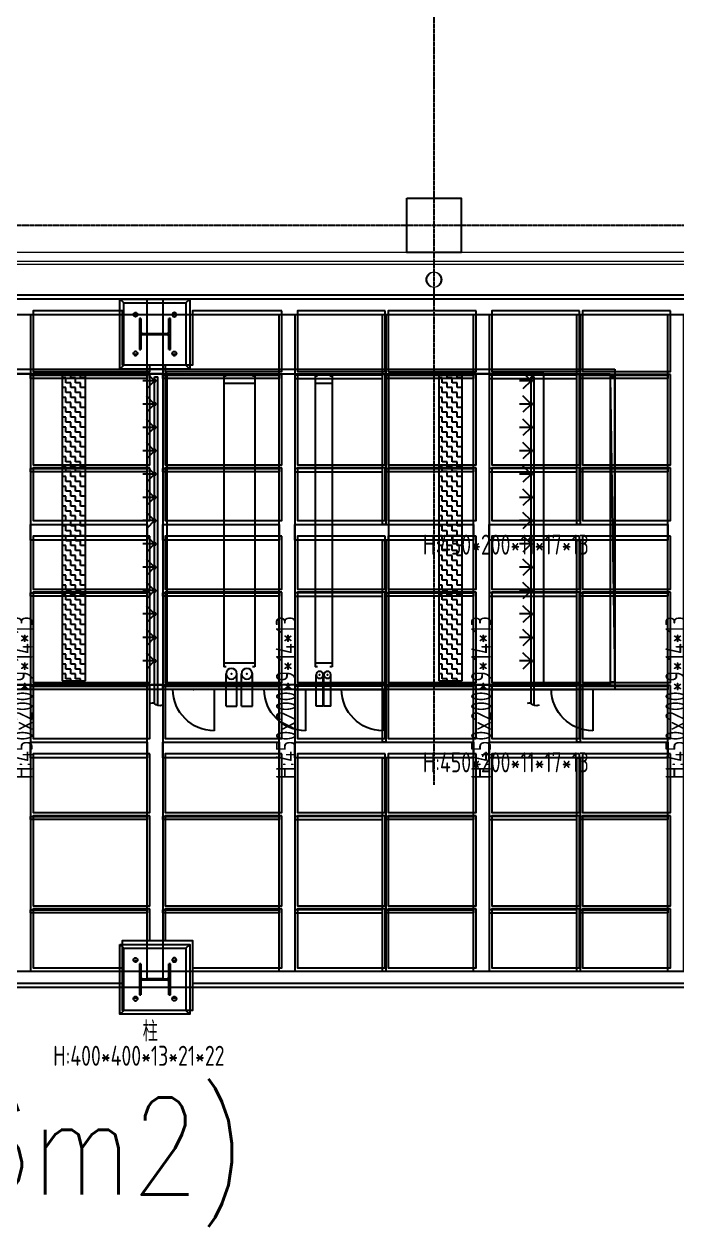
# Model space of a CAD drawing. Extents: x -3450 to 27857, y -1288 to 11880.
# Drawn here: x 9673 to 10513, y -1288 to 259 of the extents above; entities that cross this region are included whole.
import ezdxf
from ezdxf.enums import TextEntityAlignment as Align

# ---------------------------------------------------------------- set-up
doc = ezdxf.new("R2010")
doc.units = 0
doc.linetypes.add('188K-SM-03-F20-MECH-鋼構-Y2257103$0$188K-SM-03-F10-MECH-鋼構-Y2257103$0$CENTER', pattern=[2, 1.25, -0.25, 0.25, -0.25])
doc.linetypes.add('X-S-FAB-L20$0$COL-CEN-LIN', pattern=[3.25, 2.5, -0.25, 0.25, -0.25])
for name, color, linetype in [('188K-SM-03-F20-MECH-EQ-Y2257103$0$ARW', 151, 'Continuous'), ('188K-SM-03-F20-MECH-鋼構-Y2257103$0$01-電力-CSA', 1, 'Continuous'), ('188K-SM-03-F20-MECH-鋼構-Y2257103$0$188K-SM-03-F10-MECH-鋼構-Y2257103$0$0-Block Center-Line', 1, '188K-SM-03-F20-MECH-鋼構-Y2257103$0$188K-SM-03-F10-MECH-鋼構-Y2257103$0$CENTER'), ('188K-SM-03-F20-MECH-鋼構-Y2257103$0$188K-SM-03-F10-MECH-鋼構-Y2257103$0$0-CF-AAS-鋼構', 241, 'Continuous'), ('X-S-FAB-L20$0$1_l20平面圖_1_A-OBJE-MEP', 8, 'Continuous'), ('X-S-FAB-L20$0$1_l20平面圖_1_A-WALL-EX', 8, 'Continuous'), ('X-S-FAB-L20$0$BLOCK', 8, 'Continuous'), ('X-S-FAB-L20$0$CCL', 8, 'X-S-FAB-L20$0$COL-CEN-LIN'), ('X-S-FAB-L20$0$COL-S', 8, 'Continuous'), ('X-S-FAB-L20$0$Steel Frame-188K', 8, 'Continuous')]:
    doc.layers.add(name, color=color, linetype=linetype)
doc.styles.add('188K-SM-03-F20-MECH-鋼構-Y2257103$0$00-AEX$0$HKEC', font='romans.shx', dxfattribs={"bigfont": 'china.shx'})
doc.styles.add('188K-SM-03-F20-MECH-鋼構-Y2257103$0$188K-SM-03-F10-MECH-鋼構-Y2257103$0$X-F2-L05-E-PPB-EQ-50K$0$AA-TXT', font='isocp.shx', dxfattribs={"width": 0.8, "bigfont": 'china.shx'})

# ---------------------------------------------------------------- blocks, each defined once
blk = doc.blocks.new('X-S-FAB-L20$0$FAB2-L05')
at = {"layer": 'X-S-FAB-L20$0$CCL'}
for p, q in [((-15960, 11005), (-15960, 0)), ((-26880, 720), (1210, 720))]:
    blk.add_line(p, q, dxfattribs=at)
at = {"layer": 'X-S-FAB-L20$0$COL-S'}
blk.add_lwpolyline([(-15995, 755), (-15925, 755), (-15925, 685), (-15995, 685)], close=True, dxfattribs=at)
blk = doc.blocks.new('X-S-FAB-L20$0$A$C75d98542')
at = {"layer": 'X-S-FAB-L20$0$Steel Frame-188K'}
for points in [[(10800, -116.2), (10175, -116.2), (10175, -200), (10041.2, -200), (10041.2, 90), (5067, 90), (5067, -197.2), (4254.4, -197.2), (4254.4, 90), (-55, 90), (-55, -740)], [(6450, -795), (7200, -795)], [(7290, -795), (8040, -795)]]:
    blk.add_lwpolyline(points, dxfattribs=at)
for points in [[(7200, 70), (7085, 70), (7085, -8), (7235, -8), (7235, 0), (7200, 0)], [(7405, 70), (7290, 70), (7290, 0), (7255, 0), (7255, -8), (7405, -8)], [(7538, 70), (7425, 70), (7425, -8), (7538, -8)], [(7655, 70), (7542, 70), (7542, -8), (7655, -8)], [(7788, 70), (7675, 70), (7675, -8), (7788, -8)], [(7905, 70), (7792, 70), (7792, -8), (7905, -8)], [(7235, -12), (7085, -12), (7085, -128), (7235, -128)], [(7405, -12), (7255, -12), (7255, -128), (7405, -128)], [(7538, -12), (7425, -12), (7425, -128), (7538, -128)], [(7655, -12), (7542, -12), (7542, -128), (7655, -128)], [(7788, -12), (7675, -12), (7675, -128), (7788, -128)], [(7905, -12), (7792, -12), (7792, -128), (7905, -128)], [(7235, -132), (7085, -132), (7085, -200), (7235, -200)], [(7405, -132), (7255, -132), (7255, -200), (7405, -200)], [(7538, -132), (7425, -132), (7425, -200), (7538, -200)], [(7655, -132), (7542, -132), (7542, -200), (7655, -200)], [(7788, -132), (7675, -132), (7675, -200), (7788, -200)], [(7905, -132), (7792, -132), (7792, -200), (7905, -200)], [(7235, -220), (7085, -220), (7085, -288), (7235, -288)], [(7405, -220), (7255, -220), (7255, -288), (7405, -288)], [(7538, -220), (7425, -220), (7425, -288), (7538, -288)], [(7655, -220), (7542, -220), (7542, -288), (7655, -288)], [(7788, -220), (7675, -220), (7675, -288), (7788, -288)], [(7905, -220), (7792, -220), (7792, -288), (7905, -288)], [(7235, -292), (7085, -292), (7085, -408), (7235, -408)], [(7405, -292), (7255, -292), (7255, -408), (7405, -408)], [(7538, -292), (7425, -292), (7425, -408), (7538, -408)], [(7655, -292), (7542, -292), (7542, -408), (7655, -408)], [(7788, -292), (7675, -292), (7675, -408), (7788, -408)], [(7905, -292), (7792, -292), (7792, -408), (7905, -408)], [(7235, -412), (7085, -412), (7085, -480), (7235, -480)], [(7405, -412), (7255, -412), (7255, -480), (7405, -480)], [(7538, -412), (7425, -412), (7425, -480), (7538, -480)], [(7655, -412), (7542, -412), (7542, -480), (7655, -480)], [(7788, -412), (7675, -412), (7675, -480), (7788, -480)], [(7905, -412), (7792, -412), (7792, -480), (7905, -480)], [(7235, -500), (7085, -500), (7085, -575.5), (7235, -575.5)], [(7405, -500), (7255, -500), (7255, -575.5), (7405, -575.5)], [(7538, -500), (7425, -500), (7425, -575.5), (7538, -575.5)], [(7655, -500), (7542, -500), (7542, -575.5), (7655, -575.5)], [(7788, -500), (7675, -500), (7675, -575.5), (7788, -575.5)], [(7905, -500), (7792, -500), (7792, -575.5), (7905, -575.5)], [(7235, -579.5), (7085, -579.5), (7085, -695.5), (7235, -695.5)], [(7405, -579.5), (7255, -579.5), (7255, -695.5), (7405, -695.5)], [(7538, -579.5), (7425, -579.5), (7425, -695.5), (7538, -695.5)], [(7655, -579.5), (7542, -579.5), (7542, -695.5), (7655, -695.5)], [(7788, -579.5), (7675, -579.5), (7675, -695.5), (7788, -695.5)], [(7905, -579.5), (7792, -579.5), (7792, -695.5), (7905, -695.5)], [(7235, -699.5), (7085, -699.5), (7085, -775), (7200, -775), (7200, -740), (7235, -740)], [(7405, -699.5), (7255, -699.5), (7255, -740), (7290, -740), (7290, -775), (7405, -775)], [(7538, -699.5), (7425, -699.5), (7425, -775), (7538, -775)], [(7655, -699.5), (7542, -699.5), (7542, -775), (7655, -775)], [(7788, -699.5), (7675, -699.5), (7675, -775), (7788, -775)], [(7905, -699.5), (7792, -699.5), (7792, -775), (7905, -775)], [(7200, -740), (7290, -740), (7290, -830), (7200, -830)]]:
    blk.add_lwpolyline(points, close=True, dxfattribs=at)
blk = doc.blocks.new('X-S-FAB-L20')
at = {"layer": 'X-S-FAB-L20$0$1_l20平面圖_1_A-OBJE-MEP', "color": 8, "lineweight": 0, "ltscale": 10, "flags": 128}
blk.add_lwpolyline([(10209.5, -70, 1), (10190.5, -70, 1)], format="xyb", close=True, dxfattribs=at)
at = {"layer": 'X-S-FAB-L20$0$1_l20平面圖_1_A-OBJE-MEP', "color": 8, "lineweight": 0, "ltscale": 10}
blk.add_circle((10200, -70), 10, dxfattribs=at)
at = {"layer": 'X-S-FAB-L20$0$1_l20平面圖_1_A-WALL-EX', "color": 6, "lineweight": 0, "ltscale": 10}
blk.add_line((12670, -46.5), (7705, -46.5), dxfattribs=at)
at = {"layer": 'X-S-FAB-L20$0$1_l20平面圖_1_A-WALL-EX', "color": 4, "lineweight": 0, "ltscale": 10, "flags": 128}
blk.add_lwpolyline([(12673.5, -35), (7705, -35)], dxfattribs=at)
at = {"layer": 'X-S-FAB-L20$0$1_l20平面圖_1_A-WALL-EX', "color": 6, "lineweight": 0, "ltscale": 10, "flags": 128}
blk.add_lwpolyline([(7705, -50), (12670, -50)], dxfattribs=at)
at = {"layer": 'X-S-FAB-L20$0$1_l20平面圖_1_A-WALL-EX', "color": 12, "lineweight": 0, "ltscale": 10, "flags": 128}
blk.add_lwpolyline([(7705, -50), (12670, -50)], dxfattribs=at)
blk.add_lwpolyline([(7705, -50), (12670, -50)], dxfattribs=at)
at = {"layer": 'X-S-FAB-L20$0$BLOCK'}
blk.add_blockref('X-S-FAB-L20$0$FAB2-L05', (26160, -720), dxfattribs=at)
at = {"layer": 'X-S-FAB-L20$0$Steel Frame-188K'}
blk.add_blockref('X-S-FAB-L20$0$A$C75d98542', (2599.3, -180), dxfattribs=at)
blk = doc.blocks.new('188K-SM-03-F20-MECH-EQ-Y2257103$0$A$C133B1A89')
at = {"color": 1}
for p, q in [((0, 3970), (0, 230)), ((0, 3970), (30, 3970)), ((220, 3880), (0, 3880)), ((190, 3970), (220, 3970)), ((220, 3970), (220, 230)), ((220, 280), (0, 280)), ((0, 230), (30, 230)), ((190, 230), (220, 230)), ((15, -275), (15, 127)), ((105, -275), (105, 127)), ((115, -275), (115, 127)), ((205, -275), (205, 127)), ((15, -275), (105, -275)), ((115, -275), (205, -275))]:
    blk.add_line(p, q, dxfattribs=at)
for centre in [(60, 127), (160, 127)]:
    blk.add_circle(centre, 44.5, dxfattribs=at)
for p in [(60, 127), (160, 127)]:
    blk.add_point(p, dxfattribs=at)
blk = doc.blocks.new('188K-SM-03-F20-MECH-EQ-Y2257103$0$A$C46594869')
at = {"color": 4}
for p, q in [((-50, 3970), (-50, 230)), ((-50, 3970), (-20, 3970)), ((350, 3880), (-50, 3880)), ((320, 3970), (350, 3970)), ((350, 3970), (350, 230)), ((350, 280), (-50, 280)), ((-50, 230), (-20, 230)), ((320, 230), (350, 230)), ((-20, -275), (-20, 140)), ((120, -275), (120, 140)), ((180, -275), (180, 140)), ((320, -275), (320, 140)), ((120, -275), (-20, -275)), ((320, -275), (180, -275))]:
    blk.add_line(p, q, dxfattribs=at)
for centre in [(50, 140), (250, 140)]:
    blk.add_circle(centre, 69.9, dxfattribs=at)
for p in [(50, 140), (250, 140)]:
    blk.add_point(p, dxfattribs=at)
blk = doc.blocks.new('188K-SM-03-F20-MECH-EQ-Y2257103$0$A$C0D54229D')
at = {"color": 2}
for q in [(0, -532), (532, 0)]:
    blk.add_line((0, 0), q, dxfattribs=at)
blk.add_arc((0, 0), 532, 270, 0, dxfattribs=at)
blk.add_point((266, 0))
blk = doc.blocks.new('188K-SM-03-F20-MECH-EQ-Y2257103$0$0-CRMAU-12W')
at = {"layer": '188K-SM-03-F20-MECH-EQ-Y2257103$0$ARW'}
h = blk.add_hatch(dxfattribs=at)
h.set_pattern_fill('ZIGZAG', color=256, scale=20, style=0)
h.set_pattern_definition([(0, (-17907, -9455), (63.5, 63.5), [63.5, -63.5]), (90, (-17843.5, -9455), (-63.5, 63.5), [63.5, -63.5])])
h.paths.add_polyline_path([(-16657, -60), (-16357, -60), (-16357, -4010), (-16657, -4010)])
h = blk.add_hatch(dxfattribs=at)
h.set_pattern_fill('ZIGZAG', color=256, scale=20, style=0)
h.set_pattern_definition([(0, (-13062, -9455), (63.5, 63.5), [63.5, -63.5]), (90, (-12998.5, -9455), (-63.5, 63.5), [63.5, -63.5])])
h.paths.add_polyline_path([(-11812, -60), (-11512, -60), (-11512, -4010), (-11812, -4010)])
at = {"color": 4}
for p, q in [((0, 0), (-18620, 0)), ((-18620, 0), (-18620, -4120)), ((-60, -60), (-18560, -60)), ((-18560, -60), (-18560, -4060)), ((-18620, -4120), (0, -4120)), ((-18560, -4060), (-60, -4060))]:
    blk.add_line(p, q, dxfattribs=at)
at = {"color": 6}
blk.add_line((-18560, -95), (-18620, -4025), dxfattribs=at)
at = {"color": 5}
blk.add_lwpolyline([(-18620, -95), (-18560, -95), (-18560, -4025), (-18620, -4025)], close=True, dxfattribs=at)
at = {"color": 6}
blk.add_lwpolyline([(-18560, -4025), (-18620, -4025), (-18620, -95), (-18560, -95)], close=True, dxfattribs=at)
for points in [[(-15709, -4060), (-17709, -4060), (-17709, -60), (-15709, -60)], [(-10864, -4060), (-12864, -4060), (-12864, -60), (-10864, -60)]]:
    blk.add_lwpolyline(points, close=True)
at = {"layer": '188K-SM-03-F20-MECH-EQ-Y2257103$0$ARW'}
for p, q in [((-17545, -100), (-17585, -100)), ((-17585, -4327), (-17585, -100)), ((-17545, -150), (-17439, -44)), ((-17545, -4303), (-17545, -100)), ((-17545, -150), (-17395, -150)), ((-17545, -150), (-17439, -256)), ((-16657, -4010), (-16657, -60)), ((-16657, -60), (-16357, -60)), ((-16357, -60), (-16357, -4010)), ((-12700, -100), (-12740, -100)), ((-12740, -4327), (-12740, -100)), ((-12700, -150), (-12594, -44)), ((-12700, -4303), (-12700, -100)), ((-12700, -150), (-12550, -150)), ((-12700, -150), (-12594, -256)), ((-11812, -4010), (-11812, -60)), ((-11812, -60), (-11512, -60)), ((-11512, -60), (-11512, -4010)), ((-17545, -450), (-17439, -344)), ((-17545, -450), (-17395, -450)), ((-17545, -450), (-17439, -556)), ((-17545, -450), (-17395, -450)), ((-17545, -450), (-17439, -556)), ((-12700, -450), (-12594, -344)), ((-12700, -450), (-12550, -450)), ((-12700, -450), (-12594, -556)), ((-12700, -450), (-12550, -450)), ((-12700, -450), (-12594, -556)), ((-17546, -750), (-17440, -644)), ((-17545, -750), (-17395, -750)), ((-17545, -750), (-17439, -856)), ((-12701, -750), (-12595, -644)), ((-12700, -750), (-12550, -750)), ((-12700, -750), (-12594, -856)), ((-17545, -1050), (-17439, -944)), ((-17545, -1050), (-17395, -1050)), ((-17545, -1050), (-17439, -1156)), ((-12700, -1050), (-12594, -944)), ((-12700, -1050), (-12550, -1050)), ((-12700, -1050), (-12594, -1156)), ((-17545, -1350), (-17439, -1244)), ((-17545, -1350), (-17395, -1350)), ((-17545, -1350), (-17439, -1456)), ((-12700, -1350), (-12594, -1244)), ((-12700, -1350), (-12550, -1350)), ((-12700, -1350), (-12594, -1456)), ((-17545, -1650), (-17439, -1544)), ((-12700, -1650), (-12594, -1544)), ((-17545, -1650), (-17395, -1650)), ((-17545, -1650), (-17439, -1756)), ((-12700, -1650), (-12550, -1650)), ((-12700, -1650), (-12594, -1756)), ((-17545, -1950), (-17439, -1844)), ((-12700, -1950), (-12594, -1844)), ((-17545, -1950), (-17395, -1950)), ((-17545, -1950), (-17439, -2056)), ((-12700, -1950), (-12550, -1950)), ((-12700, -1950), (-12594, -2056)), ((-17545, -2250), (-17439, -2144)), ((-12700, -2250), (-12594, -2144)), ((-17545, -2250), (-17395, -2250)), ((-17545, -2250), (-17439, -2356)), ((-12700, -2250), (-12550, -2250)), ((-12700, -2250), (-12594, -2356)), ((-17545, -2550), (-17439, -2444)), ((-12700, -2550), (-12594, -2444)), ((-17545, -2550), (-17395, -2550)), ((-17545, -2550), (-17439, -2656)), ((-12700, -2550), (-12550, -2550)), ((-12700, -2550), (-12594, -2656)), ((-17545, -2850), (-17439, -2744)), ((-12700, -2850), (-12594, -2744)), ((-17545, -2850), (-17395, -2850)), ((-17545, -2850), (-17439, -2956)), ((-12700, -2850), (-12550, -2850)), ((-12700, -2850), (-12594, -2956)), ((-17545, -3150), (-17439, -3044)), ((-12700, -3150), (-12594, -3044)), ((-17545, -3150), (-17395, -3150)), ((-17545, -3155), (-17439, -3261)), ((-12700, -3150), (-12550, -3150)), ((-12700, -3155), (-12594, -3261)), ((-17545, -3455), (-17439, -3349)), ((-12700, -3455), (-12594, -3349)), ((-17545, -3455), (-17395, -3455)), ((-17545, -3455), (-17439, -3561)), ((-12700, -3455), (-12550, -3455)), ((-12700, -3455), (-12594, -3561)), ((-17545, -3755), (-17439, -3649)), ((-12700, -3755), (-12594, -3649)), ((-17545, -3755), (-17395, -3755)), ((-17545, -3755), (-17439, -3861)), ((-12700, -3755), (-12550, -3755)), ((-12700, -3755), (-12594, -3861)), ((-16357, -4010), (-16657, -4010)), ((-11512, -4010), (-11812, -4010))]:
    blk.add_line(p, q, dxfattribs=at)
for centre in [(-17545, -150), (-12700, -150), (-17545, -450), (-17545, -450), (-12700, -450), (-12700, -450), (-17545, -750), (-12700, -750), (-17545, -1050), (-12700, -1050), (-17545, -1350), (-12700, -1350), (-17545, -1650), (-12700, -1650), (-17545, -1950), (-12700, -1950), (-17545, -2250), (-12700, -2250), (-17545, -2550), (-12700, -2550), (-17545, -2850), (-12700, -2850), (-17545, -3150), (-12700, -3150), (-17545, -3455), (-12700, -3455), (-17545, -3755), (-12700, -3755)]:
    blk.add_circle(centre, 15, dxfattribs=at)
for points in [[(-17647, -4325), (-17637, -4328), (-17571, -4341), (-17553, -4288), (-17507, -4298), (-17494, -4301)], [(-12802, -4325), (-12792, -4328), (-12726, -4341), (-12708, -4288), (-12662, -4298), (-12649, -4301)]]:
    blk.add_open_spline(points, degree=3, knots=[35.439113, 35.439113, 35.439113, 35.439113, 53.723943, 145.661055, 183.181794, 183.181794, 183.181794, 183.181794], dxfattribs=at)
at = {"color": 1}
for name, p in [('188K-SM-03-F20-MECH-EQ-Y2257103$0$A$C133B1A89', (-14984, -4060)), ('188K-SM-03-F20-MECH-EQ-Y2257103$0$A$C46594869', (-13939, -4060))]:
    blk.add_blockref(name, p, dxfattribs=at)
for p in [(-18338, -4120), (-15638, -4120), (-14643, -4120), (-13468, -4120)]:
    blk.add_blockref('188K-SM-03-F20-MECH-EQ-Y2257103$0$A$C0D54229D', p)
blk = doc.blocks.new('188K-SM-03-F20-MECH-EQ-Y2257103')
at = {"xscale": -0.1, "yscale": 0.1, "zscale": 0.1}
blk.add_blockref('188K-SM-03-F20-MECH-EQ-Y2257103$0$0-CRMAU-12W', (8570.575, -185), dxfattribs=at)
blk = doc.blocks.new('*U1062')
blk.add_circle((0, 0), 24.5)
at = {"layer": '188K-SM-03-F20-MECH-鋼構-Y2257103$0$188K-SM-03-F10-MECH-鋼構-Y2257103$0$0-Block Center-Line'}
for p, q in [((0, -34), (0, 34)), ((-34, 0), (34, 0))]:
    blk.add_line(p, q, dxfattribs=at)
blk = doc.blocks.new('188K-SM-03-F20-MECH-鋼構-Y2257103$0$AUDIT_I_250817102654-3')
for p, q in [((200, 200), (-200, 200)), ((-200, 200), (-200, 179)), ((-28.5, 179), (-200, 179)), ((-6.5, 157), (-6.5, -157)), ((0, 200), (0, -200)), ((6.5, 157), (6.5, -157)), ((200, 179), (28.5, 179)), ((200, 179), (200, 200)), ((-200, -179), (-28.5, -179)), ((-200, -179), (-200, -200)), ((-200, -200), (200, -200)), ((28.5, -179), (200, -179)), ((200, -200), (200, -179))]:
    blk.add_line(p, q)
for centre, start, end in [((-28.5, 157), 0, 90), ((28.5, 157), 90, 180), ((-28.5, -157), 270, 360), ((28.5, -157), 180, 270)]:
    blk.add_arc(centre, 22, start, end)
blk = doc.blocks.new('188K-SM-03-F20-MECH-鋼構-Y2257103$0$188K-SM-03-F10-MECH-鋼構-Y2257103$0$A$C1e76e784')
for p, q in [((50, 850), (0, 900)), ((850, 850), (900, 900)), ((0, 0), (50, 50)), ((850, 50), (900, 0))]:
    blk.add_line(p, q)
for points in [[(0, 900), (900, 900), (900, 0), (0, 0)], [(50, 850), (850, 850), (850, 50), (50, 50)]]:
    blk.add_lwpolyline(points, close=True)
at = {"color": 3, "const_width": 1}
blk.add_lwpolyline([(150, 750), (750, 750), (750, 150), (150, 150)], close=True, dxfattribs=at)
at = {"yscale": 1.083333333333333, "zscale": 1.083333333333333, "rotation": 180}
for p, xscale in [((200, 700), 1.083333333333333), ((700, 700), -1.083333333333333)]:
    blk.add_blockref('*U1062', p, dxfattribs=dict(at, xscale=xscale))
at = {"rotation": 90}
blk.add_blockref('188K-SM-03-F20-MECH-鋼構-Y2257103$0$AUDIT_I_250817102654-3', (450, 450), dxfattribs=at)
at = {"yscale": 1.083333333333333, "zscale": 1.083333333333333}
for p, xscale in [((200, 200), -1.083333333333333), ((700, 200), 1.083333333333333)]:
    blk.add_blockref('*U1062', p, dxfattribs=dict(at, xscale=xscale))
blk = doc.blocks.new('*U1067')
at = {"layer": '188K-SM-03-F20-MECH-鋼構-Y2257103$0$188K-SM-03-F10-MECH-鋼構-Y2257103$0$0-CF-AAS-鋼構', "color": 181}
blk.add_lwpolyline([(-10, -330), (10, -330), (10, -1175), (-10, -1175)], close=True, dxfattribs=at)
blk = doc.blocks.new('*U1066')
at = {"color": 0, "linetype": 'ByBlock', "lineweight": -2, "transparency": 16777216}
for p in [(0, 0), (250, 0), (500, 0)]:
    blk.add_blockref('*U1067', p, dxfattribs=at)
blk = doc.blocks.new('*U1069')
at = {"layer": '188K-SM-03-F20-MECH-鋼構-Y2257103$0$188K-SM-03-F10-MECH-鋼構-Y2257103$0$0-CF-AAS-鋼構', "color": 181}
blk.add_lwpolyline([(-10, -330), (10, -330), (10, -1175), (-10, -1175)], close=True, dxfattribs=at)
blk = doc.blocks.new('*U1068')
at = {"color": 0, "linetype": 'ByBlock', "lineweight": -2, "transparency": 16777216}
for p in [(0, 0), (250, 0), (500, 0)]:
    blk.add_blockref('*U1069', p, dxfattribs=at)
blk = doc.blocks.new('188K-SM-03-F20-MECH-鋼構-Y2257103$0$A$C3848be83')
for points in [[(-8366.9, 261), (-8366.9, -9), (-8371, -9), (-8371, 261)], [(-8116.9, 261), (-8116.9, -9), (-8121, -9), (-8121, 261)], [(-8824, 183), (-8674, 183), (-8674, 179), (-8824, 179)], [(-8654, 183), (-8504, 183), (-8504, 179), (-8654, 179)], [(-8371, 183), (-8484, 183), (-8484, 179), (-8371, 179)], [(-8366.9, 183), (-8254, 183), (-8254, 179), (-8366.9, 179)], [(-8121, 183), (-8234, 183), (-8234, 179), (-8121, 179)], [(-8116.9, 183), (-8004, 183), (-8004, 179), (-8116.9, 179)], [(-8824, 63), (-8674, 63), (-8674, 59), (-8824, 59)], [(-8654, 63), (-8504, 63), (-8504, 59), (-8654, 59)], [(-8371, 63), (-8484, 63), (-8484, 59), (-8371, 59)], [(-8366.9, 63), (-8254, 63), (-8254, 59), (-8366.9, 59)], [(-8121, 63), (-8234, 63), (-8234, 59), (-8121, 59)], [(-8116.9, 63), (-8004, 63), (-8004, 59), (-8116.9, 59)], [(-8366.9, -29), (-8366.9, -289), (-8371, -289), (-8371, -29)], [(-8116.9, -29), (-8116.9, -289), (-8121, -289), (-8121, -29)], [(-8824, -97), (-8674, -97), (-8674, -101), (-8824, -101)], [(-8654, -97), (-8504, -97), (-8504, -101), (-8654, -101)], [(-8371, -97), (-8484, -97), (-8484, -101), (-8371, -101)], [(-8366.9, -97), (-8254, -97), (-8254, -101), (-8366.9, -101)], [(-8121, -97), (-8234, -97), (-8234, -101), (-8121, -101)], [(-8116.9, -97), (-8004, -97), (-8004, -101), (-8116.9, -101)], [(-8824, -217), (-8674, -217), (-8674, -221), (-8824, -221)], [(-8654, -217), (-8504, -217), (-8504, -221), (-8654, -221)], [(-8371, -217), (-8484, -217), (-8484, -221), (-8371, -221)], [(-8366.9, -217), (-8254, -217), (-8254, -221), (-8366.9, -221)], [(-8121, -217), (-8234, -217), (-8234, -221), (-8121, -221)], [(-8116.9, -217), (-8004, -217), (-8004, -221), (-8116.9, -221)], [(-8366.9, -309), (-8366.9, -584), (-8371, -584), (-8371, -309)], [(-8116.9, -309), (-8116.9, -584), (-8121, -584), (-8121, -309)], [(-8824, -384.5), (-8674, -384.5), (-8674, -388.5), (-8824, -388.5)], [(-8654, -384.5), (-8504, -384.5), (-8504, -388.5), (-8654, -388.5)], [(-8371, -384.5), (-8484, -384.5), (-8484, -388.5), (-8371, -388.5)], [(-8366.9, -384.5), (-8254, -384.5), (-8254, -388.5), (-8366.9, -388.5)], [(-8121, -384.5), (-8234, -384.5), (-8234, -388.5), (-8121, -388.5)], [(-8116.9, -384.5), (-8004, -384.5), (-8004, -388.5), (-8116.9, -388.5)], [(-8824, -504.5), (-8674, -504.5), (-8674, -508.5), (-8824, -508.5)], [(-8654, -504.5), (-8504, -504.5), (-8504, -508.5), (-8654, -508.5)], [(-8371, -504.5), (-8484, -504.5), (-8484, -508.5), (-8371, -508.5)], [(-8366.9, -504.5), (-8254, -504.5), (-8254, -508.5), (-8366.9, -508.5)], [(-8121, -504.5), (-8234, -504.5), (-8234, -508.5), (-8121, -508.5)], [(-8116.9, -504.5), (-8004, -504.5), (-8004, -508.5), (-8116.9, -508.5)]]:
    blk.add_lwpolyline(points, close=True)
at = {"layer": '188K-SM-03-F20-MECH-鋼構-Y2257103$0$188K-SM-03-F10-MECH-鋼構-Y2257103$0$0-CF-AAS-鋼構', "color": 140}
for points in [[(-9974.3, 261), (-5887.8, 261), (-5887.8, 281), (-9974.3, 281)], [(-8674, 281), (-8654, 281), (-8654, -593.3), (-8674, -593.3)], [(-15934, -604), (-1389.3, -604), (-1389.3, -584), (-15934, -584)]]:
    blk.add_lwpolyline(points, close=True, dxfattribs=at)
at = {"layer": '188K-SM-03-F20-MECH-鋼構-Y2257103$0$188K-SM-03-F10-MECH-鋼構-Y2257103$0$0-CF-AAS-鋼構', "color": 181}
for points in [[(-8824, -9), (-8674, -9), (-8674, -29), (-8824, -29)], [(-8654, -9), (-8504, -9), (-8504, -29), (-8654, -29)], [(-8484, -9), (-8254, -9), (-8254, -29), (-8484, -29)], [(-8234, -9), (-8004, -9), (-8004, -29), (-8234, -29)], [(-8824, -289), (-8674, -289), (-8674, -309), (-8824, -309)], [(-8654, -289), (-8504, -289), (-8504, -309), (-8654, -309)], [(-8484, -289), (-8254, -289), (-8254, -309), (-8484, -309)], [(-8234, -289), (-8004, -289), (-8004, -309), (-8234, -309)]]:
    blk.add_lwpolyline(points, close=True, dxfattribs=at)
for name, p in [('*U1066', (-9334, 591)), ('*U1068', (-8494, 591))]:
    blk.add_blockref(name, p)
at = {"layer": '188K-SM-03-F20-MECH-鋼構-Y2257103$0$188K-SM-03-F10-MECH-鋼構-Y2257103$0$0-CF-AAS-鋼構', "xscale": 0.1, "yscale": 0.1, "zscale": 0.1}
for p in [(-8709, 191), (-8709, -639)]:
    blk.add_blockref('188K-SM-03-F20-MECH-鋼構-Y2257103$0$188K-SM-03-F10-MECH-鋼構-Y2257103$0$A$C1e76e784', p, dxfattribs=at)
at = {"layer": '188K-SM-03-F20-MECH-鋼構-Y2257103$0$188K-SM-03-F10-MECH-鋼構-Y2257103$0$0-CF-AAS-鋼構', "color": 2, "style": '188K-SM-03-F20-MECH-鋼構-Y2257103$0$188K-SM-03-F10-MECH-鋼構-Y2257103$0$X-F2-L05-E-PPB-EQ-50K$0$AA-TXT', "width": 0.8}
for s, height, p in [('H:450*200*11*17*13', 25.769, (-8319.3, -47.7)), ('H:450*200*11*17*13', 25.769, (-8319.3, -327.7)), ('柱', 25.8, (-8679.7, -673.9)), ('H:400*400*13*21*22', 25.769, (-8794.9, -705.2))]:
    blk.add_text(s, height=height, dxfattribs=at).set_placement(p)
for p in [(-8834.3, -336.4), (-8495.5, -336.4), (-8244.3, -336.4), (-7994.3, -336.4)]:
    blk.add_text('H:450x200*9*14*13', height=25.769, rotation=90, dxfattribs=at).set_placement(p, align=Align.MIDDLE_LEFT)
blk = doc.blocks.new('188K-SM-03-F20-MECH-鋼構-Y2257103')
blk.add_blockref('188K-SM-03-F20-MECH-鋼構-Y2257103$0$A$C3848be83', (18505, -376))
at = {"layer": '188K-SM-03-F20-MECH-鋼構-Y2257103$0$01-電力-CSA', "ltscale": 1000, "style": '188K-SM-03-F20-MECH-鋼構-Y2257103$0$00-AEX$0$HKEC', "width": 0.8}
blk.add_text('外氣空調箱機房第二層(1186m2)', height=125, dxfattribs=at).set_placement((8329.8, -1284.3), align=Align.BOTTOM_LEFT)

msp = doc.modelspace()

# ---------------------------------------------------------------- block references
for name in ['X-S-FAB-L20', '188K-SM-03-F20-MECH-EQ-Y2257103', '188K-SM-03-F20-MECH-鋼構-Y2257103']:
    msp.add_blockref(name, (0, 0))

doc.saveas('drawing.dxf')
